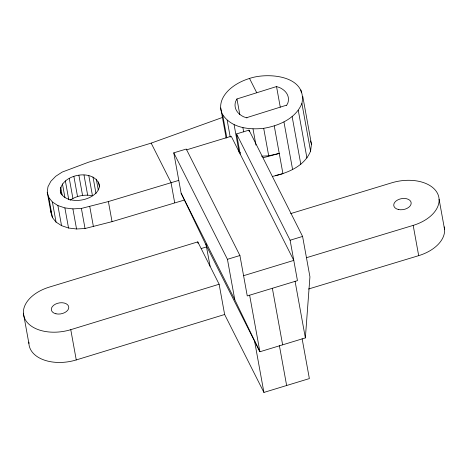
<?xml version="1.0" encoding="UTF-8"?>
<svg xmlns="http://www.w3.org/2000/svg" width="468" height="468" viewBox="0 0 468 468"><rect width="100%" height="100%" fill="white"/><g stroke="black" fill="none" stroke-linecap="round" stroke-linejoin="round"><path stroke-width="0.7" d="M236.545 133.918L290.113 240.224L297.455 280.636L247.256 295.922L239.914 255.516L186.264 149.046L173.786 152.843L181.134 193.255L206.201 245.337L259.904 351.76L305.364 337.914L309.933 276.834L302.591 236.428L249.023 130.122L236.545 133.918L240.213 154.095M184.509 200.017L112.039 221.645L85.036 228.519L76.547 228.987L68.539 228.015L61.542 225.664L56.043 222.095L52.416 217.556L50.907 212.355L47.25 192.26L47.964 186.75L50.842 181.303L55.704 176.296L62.203 172.072L88.557 162.197L151.17 143.126L222.628 117.398M50.907 212.355L51.082 210.98M60.284 190.447C61.852 173.885 94.29 168.193 99.386 185.012A19.767 12.414 -10.3 0 1 83.31 199.684A19.767 12.414 -10.3 0 1 61.191 193.571L60.284 190.447L60.805 193.319M272.37 176.442C287.422 173.096 304.335 166.491 310.565 151.135L301.901 103.469C307.581 75.395 267.696 72.031 249.239 78.53A41.5 26.062 -10.3 0 0 222.598 114.502L226.828 137.756M310.565 151.135L311.46 144.191L302.796 96.531M236.96 98.953L235.644 101.433A26.974 16.942 -10.3 0 0 243.775 116.848L246.964 117.918L246.811 117.62L286.375 105.23L286.533 105.522L287.849 103.042A26.974 16.942 -10.3 0 0 279.718 87.627L276.529 86.557L236.96 98.953L239.803 114.602M222.598 114.502C231.192 127.951 249.128 129.975 263.695 128.314C278.922 125.787 295.653 118.65 301.901 103.469M70.124 200.24C76.5 195.694 84.819 194.296 92.459 195.712L88.809 175.617M219.135 284.234L197.794 241.886L49.315 287.106A37.025 23.254 -10.3 0 0 24.98 319.065A37.025 23.254 -10.3 0 0 70.767 329.677L219.135 284.234L224.634 314.496L263.911 392.43L309.366 378.583L302.129 338.768M28.887 342.102A37.025 23.254 -10.3 0 0 76.266 359.939L224.634 314.496M186.603 149.842L231.221 136.252L293.781 260.401L243.582 275.693M47.25 192.26L48.766 197.461L52.393 202L57.892 205.569L64.882 207.915L72.897 208.892L81.385 208.424L108.389 201.55L178.735 180.402M290.657 213.601L391.734 182.818A37.025 23.254 -10.3 0 1 437.516 193.419A37.025 23.254 -10.3 0 1 413.185 225.389L306.452 257.71M201.152 248.555L206.663 246.876M173.786 152.843L227.436 259.313L239.914 255.516M290.113 240.224L302.591 236.428M308.459 289.031L418.685 255.657A37.025 23.254 -10.3 0 0 444.202 226.892M263.08 157.769L279.25 153.434L268.69 155.797L261.565 156.189M240.447 152.656L239.095 152.199L234.099 124.71M249.543 78.46L256.745 92.752M181.134 193.255L234.784 299.725L259.904 351.76L249.631 295.203M151.17 143.126L171.001 182.479L174.669 202.656M310.506 140.915L311.46 144.191M210.079 266.263L205.943 243.904M439.101 199.304L444.6 229.566M413.185 225.389L418.685 255.657M300.895 89.973L301.41 92.822M298.274 110.331L306.932 157.997M292.149 116.637L300.813 164.303M283.959 121.967L292.623 169.627M276.529 86.557L280.274 107.19M274.254 125.945L282.918 173.61A41.5 26.062 -10.3 0 1 275.207 175.518M295.086 281.356L305.364 337.914M263.695 128.314L268.69 155.797M253.007 128.899L255.949 145.109M249.023 130.122L249.28 131.537M272.358 288.282L282.637 344.834M242.91 127.67L243.676 131.9M279.402 345.688L286.638 385.503M227.173 120.217L230.244 137.136M220.697 107.944L225.693 135.433A41.5 26.062 -10.3 0 0 226.12 138.124M254.604 341.236L263.911 392.43M227.436 259.313L234.784 299.725M197.794 241.886L198.052 243.296M108.389 201.55L112.039 221.645M98.479 181.888L99.391 186.913M96.303 179.162L98.257 189.932M93.003 177.027L96.004 193.53M89.762 206.546L93.419 226.641M84 175.032L87.651 195.127M78.905 175.307L82.561 195.408M81.385 208.424L85.036 228.519M73.88 176.436L77.53 196.531M69.258 178.331L72.909 198.432M72.897 208.892L76.547 228.987M65.356 180.87L68.749 199.532M62.443 183.871L64.917 197.508M64.882 207.915L68.539 228.015M60.711 187.141L62.145 195.033M61.103 193.272L61.367 194.706M57.892 205.569L61.542 225.664M52.393 202L56.043 222.095M48.766 197.461L52.416 217.556M70.767 329.683L76.266 359.945M23.4 313.197L28.899 343.459M55.944 313.782A8.816 5.54 -10.3 0 0 68.773 307.254A8.816 5.54 -10.3 0 0 55.411 304.159A8.816 5.54 -10.3 0 0 55.944 313.782M398.362 209.494A8.816 5.54 -10.3 0 0 411.185 202.966A8.816 5.54 -10.3 0 0 397.829 199.871A8.816 5.54 -10.3 0 0 398.362 209.494"/></g></svg>
